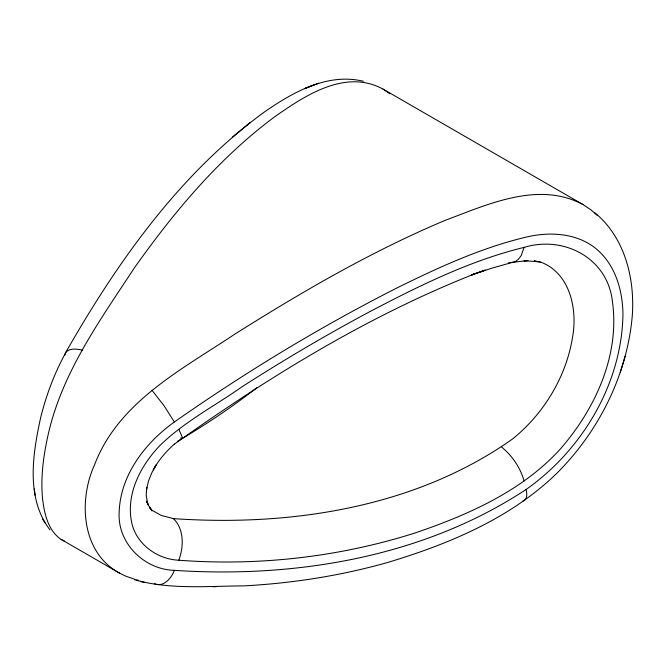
<?xml version="1.0" encoding="UTF-8"?>
<svg xmlns="http://www.w3.org/2000/svg" width="666" height="666" viewBox="0 0 666 666"><rect width="100%" height="100%" fill="white"/><g stroke="black" fill="none" stroke-linecap="round" stroke-linejoin="round"><path stroke-width="1" d="M64.785 355.194L65.459 352.938C117.233 262.071 179.612 173.635 265.085 111.497C293.39 92.008 327.739 72.652 363.336 81.26M524.109 247.369C469.855 260.656 419.422 285.689 370.179 311.463C326.373 334.856 283.55 360.106 241.766 386.963C214.394 406.177 183.999 421.936 159.965 445.512C141.184 464.993 126.582 492.257 131.227 520.029C134.674 542.948 156.335 559.232 178.821 560.223C258.158 566.208 338.728 557.142 414.602 533.125C467.732 515.059 521.861 491.35 560.281 449.067C595.096 409.207 620.013 355.403 612.412 301.54C607.733 258.192 564.102 235.256 524.109 247.369L521.087 255.761L518.589 259.099L515.526 261.48L492.249 268.048L471.819 274.85L485.189 270.171L471.819 274.85M134.657 579.795C169.996 589.818 207.576 586.047 243.839 585.889C292.549 583.274 341.017 575.682 387.978 562.379C449.275 543.881 511.13 518.14 557.509 472.619L558.399 471.728C599.55 429.936 627.305 374.15 632.309 315.451C634.923 278.088 624.633 237.013 594.547 212.521M625.158 356.318L620.287 372.177M178.821 560.223C183.766 546.911 184.34 529.112 173.376 518.614L161.13 515.401L150.791 509.523M174.35 570.346C144.314 569.538 117.582 543.439 119.147 512.828C120.055 475.474 144.98 442.982 174.35 421.994C245.521 372.219 319.955 326.964 397.444 287.704C438.777 267.299 481.127 247.86 526.14 237.104C548.917 231.693 575.041 232.792 594.355 247.361C614.918 263.028 622.818 290.01 622.951 314.926C621.545 384.115 582.126 450.016 526.14 489.452C423.41 557.176 295.496 578.363 174.35 570.346C171.52 578.038 163.769 587.479 154.612 583.799M135.04 579.378L125.683 576.115L119.838 573.284L61.106 539.385C48.185 530.694 44.464 514.052 42.649 499.558C40.385 477.222 43.515 454.687 48.56 432.933C62.754 371.553 100.499 319.522 134.482 267.749C174.167 211.73 219.022 158.142 274.417 116.991C304.986 95.529 345.296 68.64 382.958 89.053L583.266 204.695L591.067 209.94L597.044 215.226M246.944 125.2L250.041 122.652L232.317 137.238M583.266 204.695C538.553 180.636 488.103 204.32 444.93 220.446C371.412 251.382 302.247 291.691 234.848 334.107C182.043 369.472 118.673 401.59 94.597 464.66C78.222 500.632 81.36 552.83 119.838 573.284M256.751 387.779C231.577 407.467 204.937 425.249 177.339 441.367M173.376 518.614C290.226 526.714 415.642 507.758 513.003 438.653C544.064 413.32 566.258 376.681 572.602 336.963C577.588 309.274 570.138 273.376 541.033 262.204M474.808 273.801C367.357 316.192 268.082 377.389 174.267 444.222L174.359 444.147C166.025 451.515 158.658 460.064 153.272 469.838L156.185 464.91L151.731 472.952L148.493 481.093L146.512 489.202L146.836 487.329L146.187 494.98L147.494 503.404L146.911 501.132L148.451 505.286L152.131 510.914L149.384 507.309L151.698 509.815M314.194 84.89L305.228 88.345L318.689 83.175M523.085 500.982C527.805 499.458 526.997 493.256 526.14 489.452M212.862 586.779L216.034 586.688M508.441 262.845L527.938 260.531L523.967 260.764L538.328 261.688L534.307 260.905L540.842 262.471M141.059 581.651L144.197 582.334M82.617 350.174C77.281 349.059 70.521 347.835 66.142 351.964C54.595 372.669 46.22 395.113 40.543 418.123C32.667 454.487 25.716 498.143 49.983 529.903M136.663 579.795L138.295 580.211M538.752 261.363L540.293 261.896M180.544 438.07L181.768 438.361L182.034 436.596L178.821 429.32M64.569 541.192L61.106 539.385M382.958 89.053L389.801 93.739M501.506 446.953C512.179 455.669 520.412 467.715 524.109 481.027M151.931 390.193L164.052 405.752L174.35 421.994M42.699 519.155L45.038 522.993M148.451 505.286L147.044 502.231L148.01 504.362M34.307 488.944L35.098 495.113"/></g></svg>
